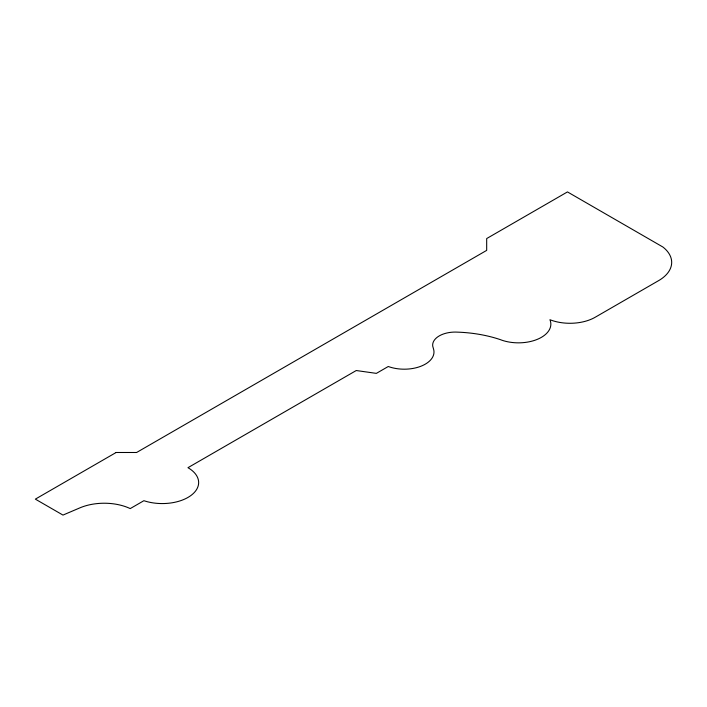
<?xml version="1.0" encoding="UTF-8"?>
<svg xmlns="http://www.w3.org/2000/svg" width="707" height="707" viewBox="0 0 707 707"><rect width="100%" height="100%" fill="white"/><g stroke="black" fill="none" stroke-linecap="round" stroke-linejoin="round"><path stroke-width="1.06" d="M116.134 452.489L35.35 499.133L62.976 515.085L79.723 507.935A40.988 23.667 0 0 1 130.229 508.589L143.892 500.697A36.384 21.007 0 0 0 191.076 495.386A36.384 21.007 0 0 0 187.956 467.689L356.24 370.53L376.363 373.376L388.267 366.5A29.729 17.162 0 0 0 420.568 366.376A29.729 17.162 0 0 0 433.612 349.32L432.728 346.13A22.58 13.035 0 0 1 457.712 332.149A96.134 55.499 0 0 1 500.167 339.572A32.372 18.691 0 0 0 536.878 339.528A32.372 18.691 0 0 0 549.922 319.714A35.633 20.574 0 0 0 595.488 317.081L658.403 280.759A44.735 25.832 0 0 0 662.892 247.017L567.465 191.915L486.681 238.559L486.681 250.375L136.601 452.489L116.134 452.489"/></g></svg>
